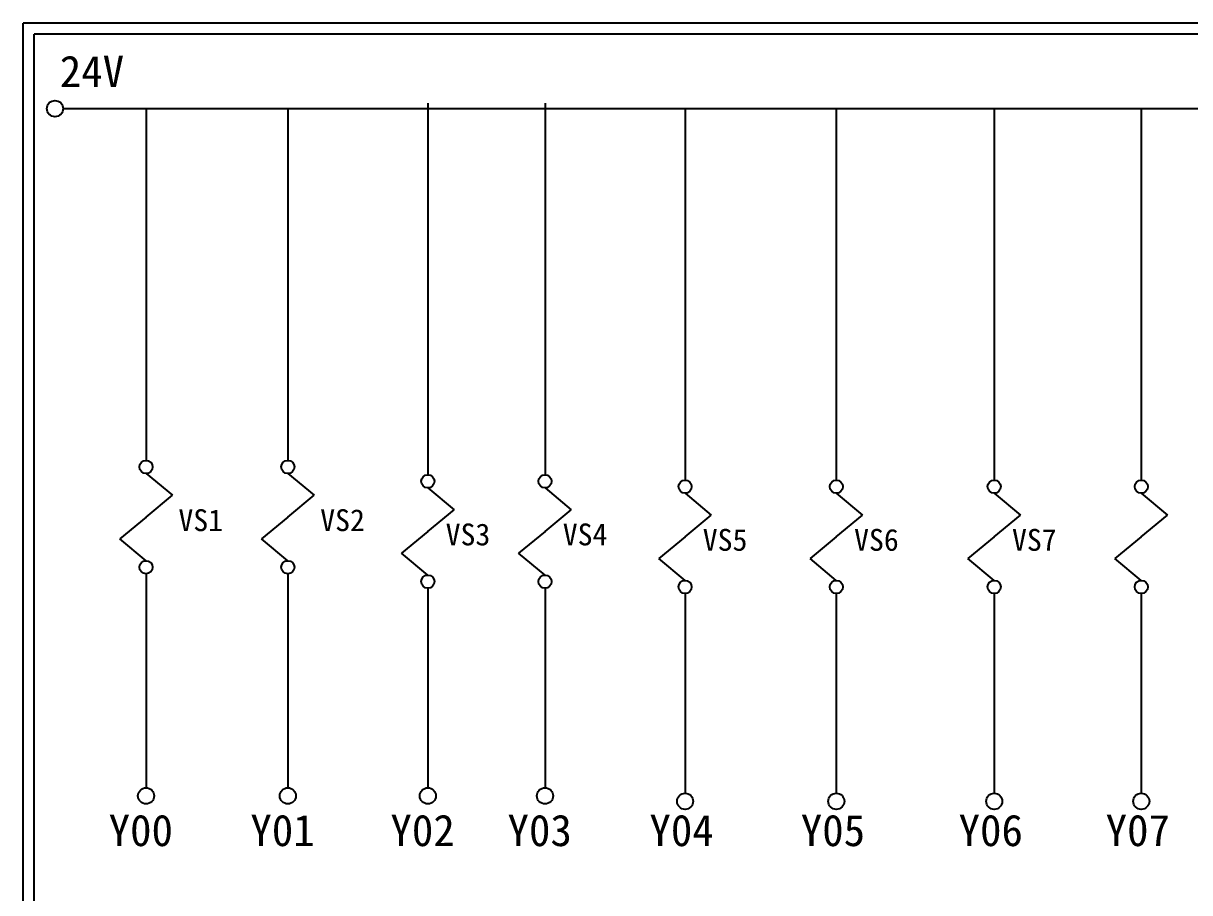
# Model space of a CAD drawing. Extents: x 926 to 1213, y 3 to 207.
# Drawn here: x 925.7 to 1059, y 107.6 to 207 of the extents above; entities that cross this region are included whole.
import ezdxf

# ---------------------------------------------------------------- set-up
doc = ezdxf.new("R2010")
doc.units = 0
doc.layers.add('圖框層', color=7, linetype='CONTINUOUS')
doc.layers.add('標尺寸層', color=3, linetype='CONTINUOUS')
doc.styles.add('STSL', font='kaiu.ttf')

msp = doc.modelspace()

# ---------------------------------------------------------------- linework, layer by layer
at = {"layer": '圖框層', "color": 7}
for p, q in [((1212.74, 206.97), (925.74, 206.97)), ((925.74, 3), (925.74, 206.97)), ((1211.49, 205.72), (926.99, 205.72)), ((926.99, 4.25), (926.99, 205.72))]:
    msp.add_line(p, q, dxfattribs=at)
at = {"layer": '標尺寸層', "color": 7}
for p, q in [((930.28, 197.22), (1208.88, 197.22)), ((939.76, 197.22), (939.76, 157.03)), ((955.96, 197.22), (955.96, 157.03)), ((971.96, 197.84), (971.96, 155.39)), ((985.34, 197.84), (985.34, 155.39)), ((1001.34, 197.22), (1001.34, 154.78)), ((1018.62, 197.22), (1018.62, 154.78)), ((1036.66, 197.22), (1036.66, 154.78)), ((1053.46, 197.22), (1053.46, 154.78)), ((939.76, 155.53), (942.77, 153.04)), ((955.96, 155.53), (958.96, 153.04)), ((971.96, 153.89), (974.96, 151.4)), ((985.34, 153.89), (988.34, 151.4)), ((1001.34, 153.28), (1004.34, 150.79)), ((1018.62, 153.28), (1021.63, 150.79)), ((1036.66, 153.28), (1039.67, 150.79)), ((1053.46, 153.28), (1056.46, 150.79)), ((939.76, 150.55), (942.77, 153.04)), ((955.96, 150.55), (958.96, 153.04)), ((971.96, 148.91), (974.96, 151.4)), ((985.34, 148.91), (988.34, 151.4)), ((1001.34, 148.3), (1004.34, 150.79)), ((1018.62, 148.3), (1021.63, 150.79)), ((1036.66, 148.3), (1039.67, 150.79)), ((1053.46, 148.3), (1056.46, 150.79)), ((939.76, 150.55), (936.76, 148.06)), ((955.96, 150.55), (952.96, 148.06)), ((939.76, 145.57), (936.76, 148.06)), ((955.96, 145.57), (952.96, 148.06)), ((971.96, 148.91), (968.95, 146.42)), ((985.34, 148.91), (982.33, 146.42)), ((1001.34, 148.3), (998.33, 145.81)), ((1018.62, 148.3), (1015.62, 145.81)), ((1036.66, 148.3), (1033.66, 145.81)), ((1053.46, 148.3), (1050.45, 145.81)), ((971.96, 143.93), (968.95, 146.42)), ((985.34, 143.93), (982.33, 146.42)), ((1001.34, 143.32), (998.33, 145.81)), ((1018.62, 143.32), (1015.62, 145.81)), ((1036.66, 143.32), (1033.66, 145.81)), ((1053.46, 143.32), (1050.45, 145.81)), ((939.76, 144.07), (939.76, 119.62)), ((955.96, 144.07), (955.96, 119.62)), ((971.96, 142.43), (971.96, 119.62)), ((985.34, 142.43), (985.34, 119.62)), ((1001.34, 141.82), (1001.34, 119)), ((1018.62, 141.82), (1018.62, 119)), ((1036.66, 141.82), (1036.66, 119)), ((1053.46, 141.82), (1053.46, 119))]:
    msp.add_line(p, q, dxfattribs=at)
for centre, radius in [((929.36, 197.22), 0.92), ((939.76, 156.28), 0.751), ((955.96, 156.28), 0.751), ((971.96, 154.64), 0.751), ((985.34, 154.64), 0.751), ((1001.34, 154.03), 0.751), ((1018.62, 154.03), 0.751), ((1036.66, 154.03), 0.751), ((1053.46, 154.03), 0.751), ((939.76, 144.82), 0.751), ((939.76, 144.82), 0.751), ((955.96, 144.82), 0.751), ((955.96, 144.82), 0.751), ((971.96, 143.18), 0.751), ((985.34, 143.18), 0.751), ((1001.34, 142.57), 0.751), ((1018.62, 142.57), 0.751), ((1036.66, 142.57), 0.751), ((1053.46, 142.57), 0.751), ((939.76, 118.7), 0.92), ((955.96, 118.7), 0.92), ((971.96, 118.7), 0.92), ((985.34, 118.7), 0.92), ((1001.34, 118.08), 0.92), ((1018.62, 118.08), 0.92), ((1036.66, 118.08), 0.92), ((1053.46, 118.08), 0.92)]:
    msp.add_circle(centre, radius, dxfattribs=at)

# ---------------------------------------------------------------- texts
at = {"layer": '圖框層', "color": 4, "style": 'STSL'}
for s, height, p in [('24V', 3.6, (929.91, 199.68)), ('VS1', 2.5, (943.46, 148.95)), ('VS2', 2.5, (959.66, 148.95)), ('VS3', 2.5, (973.99, 147.32)), ('VS4', 2.5, (987.37, 147.32)), ('VS5', 2.5, (1003.36, 146.7)), ('VS6', 2.5, (1020.65, 146.7)), ('VS7', 2.5, (1038.69, 146.7)), ('Y00', 3.6, (935.49, 112.96)), ('Y01', 3.6, (951.68, 112.96)), ('Y02', 3.6, (967.68, 112.96)), ('Y03', 3.6, (981.06, 112.96)), ('Y04', 3.6, (997.27, 112.96)), ('Y05', 3.6, (1014.56, 112.96)), ('Y06', 3.6, (1032.59, 112.96)), ('Y07', 3.6, (1049.39, 112.96))]:
    msp.add_text(s, height=height, dxfattribs=at).set_placement(p)

doc.saveas('drawing.dxf')
